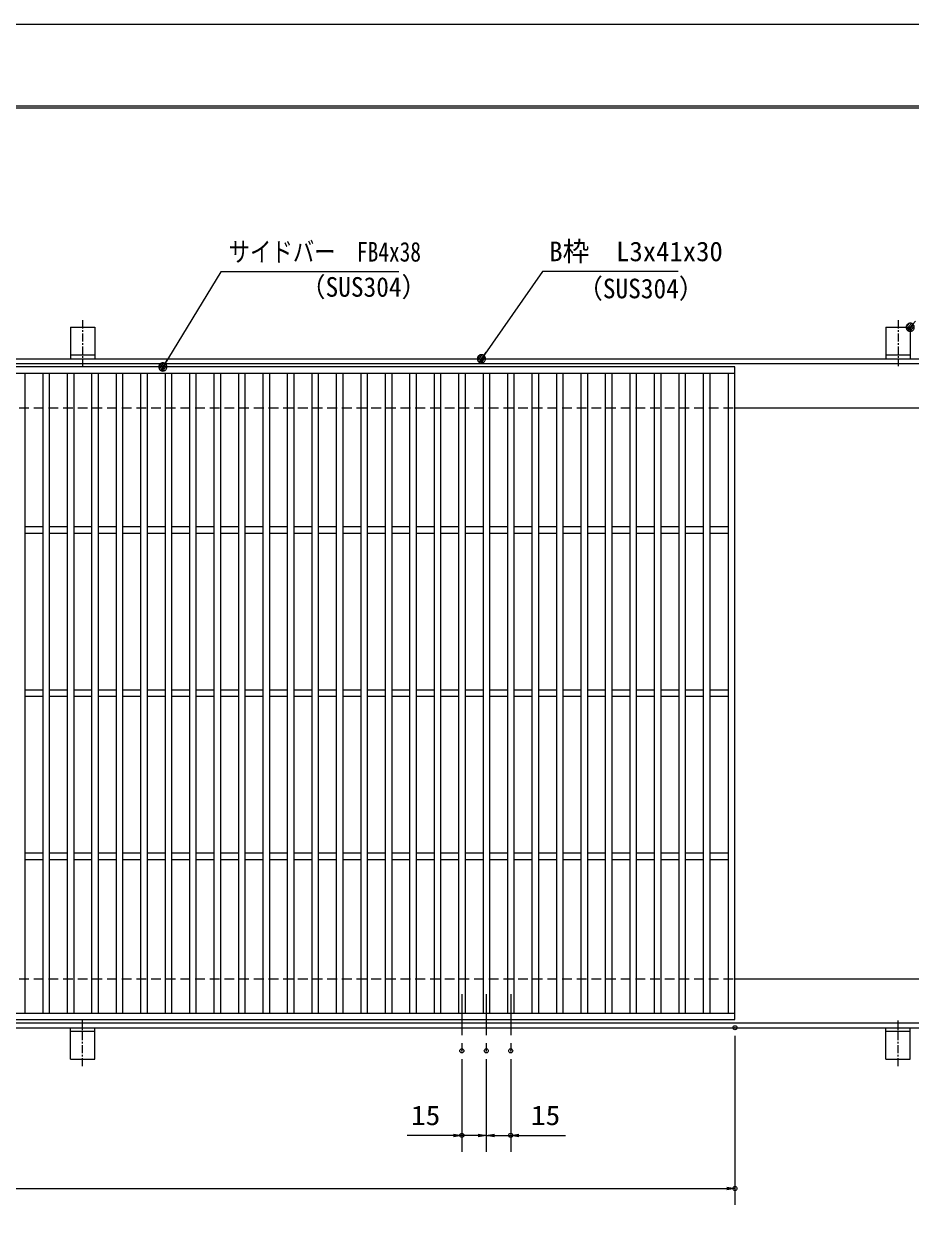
# Model space of a CAD drawing. Units: millimetres, scale not verified. Extents: x -1050 to 1050, y -742 to 742.
# Drawn here: x -231 to 312, y 0 to 742 of the extents above; entities that cross this region are included whole.
import ezdxf
from ezdxf.enums import TextEntityAlignment as Align

# ---------------------------------------------------------------- set-up
doc = ezdxf.new("R2010")
doc.units = ezdxf.units.MM
doc.header["$LTSCALE"] = 5
doc.header["$PDMODE"] = 32
doc.header["$PDSIZE"] = 2.5
doc.linetypes.add('CHAIN1', pattern=[8, 5, -1, 1, -1])
doc.linetypes.add('DASHED1', pattern=[1.8, 1.2, -0.6])
for name, color, linetype, lineweight in [('0-0_7-図\u3000枠', 4, 'Continuous', 9), ('0-1_寸法注釈', 2, 'Continuous', 9), ('0-4_0', 2, 'Continuous', 9), ('0-5_DEFPOINTS', 134, 'Continuous', 9), ('0-6_枠', 7, 'Continuous', 9), ('0-7_蓋', 5, 'Continuous', 9), ('0-8_アンカー', 7, 'Continuous', 9), ('0-9_中心線', 6, 'CHAIN1', 9), ('0-A_溝開口', 4, 'DASHED1', 9)]:
    doc.layers.add(name, color=color, linetype=linetype, lineweight=lineweight)
doc.styles.add('ＭＳ ゴシック', font='')
doc.styles.get('ＭＳ ゴシック').set_extended_font_data('MS Gothic')

# ---------------------------------------------------------------- blocks, each defined once
blk = doc.blocks.new('_OPEN')
at = {"layer": '0-4_0'}
blk.add_line((0, 0), (-5, 0), dxfattribs=at)
blk.add_lwpolyline([(-5, 0.833), (0, 0), (-5, -0.833)], dxfattribs=at)
blk = doc.blocks.new('A$C5D7C781A')
at = {"layer": '0-8_アンカー'}
for p, q in [((0, 118.78), (0, 22.26)), ((0, 118.78), (75, 118.78)), ((75, 118.78), (75, 22.26)), ((75, 33.76), (0, 33.76)), ((0, 22.26), (75, 22.26))]:
    blk.add_line(p, q, dxfattribs=at)
at = {"layer": '0-8_アンカー', "color": 6, "linetype": 'CHAIN1'}
blk.add_line((37.5, 140.11), (37.5, 0), dxfattribs=at)
blk = doc.blocks.new('_Dot')
at = {"layer": '0-4_0'}
for p, q in [((-2.5, 0), (-5, 0)), ((2.445, 0.5), (-2.445, 0.5)), ((1.997, 1.5), (-1.997, 1.5)), ((2.289, -0.995), (-2.289, -0.995)), ((1.499, -1.995), (-1.499, -1.995))]:
    blk.add_line(p, q, dxfattribs=at)
for points in [[(2.5, 0), (2.48, 0.313), (2.421, 0.622), (2.324, 0.92), (2.191, 1.204), (2.023, 1.469), (1.822, 1.711), (1.594, 1.926), (1.34, 2.111), (1.064, 2.262), (0.773, 2.378), (0.468, 2.456), (0.157, 2.495), (-0.157, 2.495), (-0.468, 2.456), (-0.773, 2.378), (-1.064, 2.262), (-1.34, 2.111), (-1.594, 1.926), (-1.822, 1.711), (-2.023, 1.469), (-2.191, 1.204), (-2.324, 0.92), (-2.421, 0.622), (-2.48, 0.313), (-2.5, 0), (0, 0)], [(-2.5, 0), (-2.48, -0.313), (-2.421, -0.622), (-2.324, -0.92), (-2.191, -1.204), (-2.023, -1.469), (-1.822, -1.711), (-1.594, -1.926), (-1.34, -2.111), (-1.064, -2.262), (-0.773, -2.378), (-0.468, -2.456), (-0.157, -2.495), (0.157, -2.495), (0.468, -2.456), (0.773, -2.378), (1.064, -2.262), (1.34, -2.111), (1.594, -1.926), (1.822, -1.711), (2.023, -1.469), (2.191, -1.204), (2.324, -0.92), (2.421, -0.622), (2.48, -0.313), (2.5, 0), (0, 0)]]:
    blk.add_lwpolyline(points, close=True, dxfattribs=at)

msp = doc.modelspace()

# ---------------------------------------------------------------- linework, layer by layer
at = {"layer": '0-0_7-図\u3000枠'}
msp.add_line((-973.75, 691.25), (998.75, 691.25), dxfattribs=at)
msp.add_lwpolyline([(-975, 692.5), (1000, 692.5), (1000, -692.5)], dxfattribs=at)
at = {"layer": '0-1_寸法注釈'}
for p, q in [((204.55, 122.475), (204.55, 18.953)), ((37.05, 108.328), (37.05, 51.522)), ((52.05, 108.328), (52.05, 51.522)), ((52.05, 108.328), (52.05, 51.522)), ((67.05, 108.328), (67.05, 51.522)), ((32.05, 61.522), (3.513, 61.522)), ((52.05, 61.522), (37.05, 61.522)), ((47.05, 61.522), (42.05, 61.522)), ((52.05, 61.522), (67.05, 61.522)), ((57.05, 61.522), (62.05, 61.522)), ((72.05, 61.522), (100.587, 61.522)), ((-785.45, 28.953), (199.55, 28.953))]:
    msp.add_line(p, q, dxfattribs=at)
for points in [[(-1.475, 590.749), (-110.699, 590.749), (-145.749, 533.322)], [(169.797, 590.968), (86.447, 590.968), (49.664, 538.288)]]:
    msp.add_lwpolyline(points, dxfattribs=at)
at = {"layer": '0-5_DEFPOINTS'}
msp.add_lwpolyline([(-1050, -742.5), (-1050, 742.5), (1050, 742.5), (1050, -742.5)], close=True, dxfattribs=at)
for p in [(204.55, 127.475), (37.05, 113.328), (52.05, 113.328), (67.05, 113.328), (37.05, 61.522), (67.05, 61.522), (204.55, 28.953)]:
    msp.add_point(p, dxfattribs=at)
at = {"layer": '0-6_枠'}
for p, q in [((-795.45, 537.475), (409.55, 537.475)), ((-792.45, 534.475), (407.714, 534.475)), ((204.55, 507.475), (409.55, 507.475)), ((204.55, 157.475), (409.55, 157.475)), ((-795.45, 127.475), (409.55, 127.475)), ((-792.45, 130.475), (411.386, 130.475))]:
    msp.add_line(p, q, dxfattribs=at)
at = {"layer": '0-7_蓋'}
for p, q in [((204.55, 532.475), (-790.45, 532.475)), ((204.55, 528.475), (-790.45, 528.475)), ((-230.95, 528.475), (-230.95, 136.475)), ((-219.95, 528.475), (-219.95, 136.475)), ((-215.95, 528.475), (-215.95, 136.475)), ((-204.95, 528.475), (-204.95, 136.475)), ((-200.95, 528.475), (-200.95, 136.475)), ((-189.95, 528.475), (-189.95, 136.475)), ((-185.95, 528.475), (-185.95, 136.475)), ((-174.95, 528.475), (-174.95, 136.475)), ((-170.95, 528.475), (-170.95, 136.475)), ((-159.95, 528.475), (-159.95, 136.475)), ((-155.95, 528.475), (-155.95, 136.475)), ((-144.95, 528.475), (-144.95, 136.475)), ((-140.95, 528.475), (-140.95, 136.475)), ((-129.95, 528.475), (-129.95, 136.475)), ((-125.95, 528.475), (-125.95, 136.475)), ((-114.95, 528.475), (-114.95, 136.475)), ((-110.95, 528.475), (-110.95, 136.475)), ((-99.95, 528.475), (-99.95, 136.475)), ((-95.95, 528.475), (-95.95, 136.475)), ((-84.95, 528.475), (-84.95, 136.475)), ((-80.95, 528.475), (-80.95, 136.475)), ((-69.95, 528.475), (-69.95, 136.475)), ((-65.95, 528.475), (-65.95, 136.475)), ((-54.95, 528.475), (-54.95, 136.475)), ((-50.95, 528.475), (-50.95, 136.475)), ((-39.95, 528.475), (-39.95, 136.475)), ((-35.95, 528.475), (-35.95, 136.475)), ((-24.95, 528.475), (-24.95, 136.475)), ((-20.95, 528.475), (-20.95, 136.475)), ((-9.95, 528.475), (-9.95, 136.475)), ((-5.95, 528.475), (-5.95, 136.475)), ((5.05, 528.475), (5.05, 136.475)), ((9.05, 528.475), (9.05, 136.475)), ((20.05, 528.475), (20.05, 136.475)), ((24.05, 528.475), (24.05, 136.475)), ((35.05, 528.475), (35.05, 136.475)), ((39.05, 528.475), (39.05, 136.475)), ((50.05, 528.475), (50.05, 136.475)), ((54.05, 528.475), (54.05, 136.475)), ((65.05, 528.475), (65.05, 136.475)), ((69.05, 528.475), (69.05, 136.475)), ((80.05, 528.475), (80.05, 136.475)), ((84.05, 528.475), (84.05, 136.475)), ((95.05, 528.475), (95.05, 136.475)), ((99.05, 528.475), (99.05, 136.475)), ((110.05, 528.475), (110.05, 136.475)), ((114.05, 528.475), (114.05, 136.475)), ((125.05, 528.475), (125.05, 136.475)), ((129.05, 528.475), (129.05, 136.475)), ((140.05, 528.475), (140.05, 136.475)), ((144.05, 528.475), (144.05, 136.475)), ((155.05, 528.475), (155.05, 136.475)), ((159.05, 528.475), (159.05, 136.475)), ((170.05, 528.475), (170.05, 136.475)), ((174.05, 528.475), (174.05, 136.475)), ((185.05, 528.475), (185.05, 136.475)), ((189.05, 528.475), (189.05, 136.475)), ((200.55, 136.475), (200.55, 528.475)), ((204.55, 132.475), (204.55, 532.475)), ((-219.95, 434.475), (-230.95, 434.475)), ((-204.95, 434.475), (-215.95, 434.475)), ((-189.95, 434.475), (-200.95, 434.475)), ((-174.95, 434.475), (-185.95, 434.475)), ((-159.95, 434.475), (-170.95, 434.475)), ((-144.95, 434.475), (-155.95, 434.475)), ((-129.95, 434.475), (-140.95, 434.475)), ((-114.95, 434.475), (-125.95, 434.475)), ((-99.95, 434.475), (-110.95, 434.475)), ((-84.95, 434.475), (-95.95, 434.475)), ((-69.95, 434.475), (-80.95, 434.475)), ((-54.95, 434.475), (-65.95, 434.475)), ((-39.95, 434.475), (-50.95, 434.475)), ((-24.95, 434.475), (-35.95, 434.475)), ((-9.95, 434.475), (-20.95, 434.475)), ((5.05, 434.475), (-5.95, 434.475)), ((20.05, 434.475), (9.05, 434.475)), ((35.05, 434.475), (24.05, 434.475)), ((50.05, 434.475), (39.05, 434.475)), ((65.05, 434.475), (54.05, 434.475)), ((80.05, 434.475), (69.05, 434.475)), ((95.05, 434.475), (84.05, 434.475)), ((110.05, 434.475), (99.05, 434.475)), ((125.05, 434.475), (114.05, 434.475)), ((140.05, 434.475), (129.05, 434.475)), ((155.05, 434.475), (144.05, 434.475)), ((170.05, 434.475), (159.05, 434.475)), ((185.05, 434.475), (174.05, 434.475)), ((200.55, 434.475), (189.05, 434.475)), ((-219.95, 430.475), (-230.95, 430.475)), ((-204.95, 430.475), (-215.95, 430.475)), ((-189.95, 430.475), (-200.95, 430.475)), ((-174.95, 430.475), (-185.95, 430.475)), ((-159.95, 430.475), (-170.95, 430.475)), ((-144.95, 430.475), (-155.95, 430.475)), ((-129.95, 430.475), (-140.95, 430.475)), ((-114.95, 430.475), (-125.95, 430.475)), ((-99.95, 430.475), (-110.95, 430.475)), ((-84.95, 430.475), (-95.95, 430.475)), ((-69.95, 430.475), (-80.95, 430.475)), ((-54.95, 430.475), (-65.95, 430.475)), ((-39.95, 430.475), (-50.95, 430.475)), ((-24.95, 430.475), (-35.95, 430.475)), ((-9.95, 430.475), (-20.95, 430.475)), ((5.05, 430.475), (-5.95, 430.475)), ((20.05, 430.475), (9.05, 430.475)), ((35.05, 430.475), (24.05, 430.475)), ((50.05, 430.475), (39.05, 430.475)), ((65.05, 430.475), (54.05, 430.475)), ((80.05, 430.475), (69.05, 430.475)), ((95.05, 430.475), (84.05, 430.475)), ((110.05, 430.475), (99.05, 430.475)), ((125.05, 430.475), (114.05, 430.475)), ((140.05, 430.475), (129.05, 430.475)), ((155.05, 430.475), (144.05, 430.475)), ((170.05, 430.475), (159.05, 430.475)), ((185.05, 430.475), (174.05, 430.475)), ((200.55, 430.475), (189.05, 430.475)), ((-219.95, 334.475), (-230.95, 334.475)), ((-204.95, 334.475), (-215.95, 334.475)), ((-189.95, 334.475), (-200.95, 334.475)), ((-174.95, 334.475), (-185.95, 334.475)), ((-159.95, 334.475), (-170.95, 334.475)), ((-144.95, 334.475), (-155.95, 334.475)), ((-129.95, 334.475), (-140.95, 334.475)), ((-114.95, 334.475), (-125.95, 334.475)), ((-99.95, 334.475), (-110.95, 334.475)), ((-84.95, 334.475), (-95.95, 334.475)), ((-69.95, 334.475), (-80.95, 334.475)), ((-54.95, 334.475), (-65.95, 334.475)), ((-39.95, 334.475), (-50.95, 334.475)), ((-24.95, 334.475), (-35.95, 334.475)), ((-9.95, 334.475), (-20.95, 334.475)), ((5.05, 334.475), (-5.95, 334.475)), ((20.05, 334.475), (9.05, 334.475)), ((35.05, 334.475), (24.05, 334.475)), ((50.05, 334.475), (39.05, 334.475)), ((65.05, 334.475), (54.05, 334.475)), ((80.05, 334.475), (69.05, 334.475)), ((95.05, 334.475), (84.05, 334.475)), ((110.05, 334.475), (99.05, 334.475)), ((125.05, 334.475), (114.05, 334.475)), ((140.05, 334.475), (129.05, 334.475)), ((155.05, 334.475), (144.05, 334.475)), ((170.05, 334.475), (159.05, 334.475)), ((185.05, 334.475), (174.05, 334.475)), ((200.55, 334.475), (189.05, 334.475)), ((-219.95, 330.475), (-230.95, 330.475)), ((-204.95, 330.475), (-215.95, 330.475)), ((-189.95, 330.475), (-200.95, 330.475)), ((-174.95, 330.475), (-185.95, 330.475)), ((-159.95, 330.475), (-170.95, 330.475)), ((-144.95, 330.475), (-155.95, 330.475)), ((-129.95, 330.475), (-140.95, 330.475)), ((-114.95, 330.475), (-125.95, 330.475)), ((-99.95, 330.475), (-110.95, 330.475)), ((-84.95, 330.475), (-95.95, 330.475)), ((-69.95, 330.475), (-80.95, 330.475)), ((-54.95, 330.475), (-65.95, 330.475)), ((-39.95, 330.475), (-50.95, 330.475)), ((-24.95, 330.475), (-35.95, 330.475)), ((-9.95, 330.475), (-20.95, 330.475)), ((5.05, 330.475), (-5.95, 330.475)), ((20.05, 330.475), (9.05, 330.475)), ((35.05, 330.475), (24.05, 330.475)), ((50.05, 330.475), (39.05, 330.475)), ((65.05, 330.475), (54.05, 330.475)), ((80.05, 330.475), (69.05, 330.475)), ((95.05, 330.475), (84.05, 330.475)), ((110.05, 330.475), (99.05, 330.475)), ((125.05, 330.475), (114.05, 330.475)), ((140.05, 330.475), (129.05, 330.475)), ((155.05, 330.475), (144.05, 330.475)), ((170.05, 330.475), (159.05, 330.475)), ((185.05, 330.475), (174.05, 330.475)), ((200.55, 330.475), (189.05, 330.475)), ((-219.95, 234.475), (-230.95, 234.475)), ((-219.95, 230.475), (-230.95, 230.475)), ((-204.95, 234.475), (-215.95, 234.475)), ((-204.95, 230.475), (-215.95, 230.475)), ((-189.95, 234.475), (-200.95, 234.475)), ((-189.95, 230.475), (-200.95, 230.475)), ((-174.95, 234.475), (-185.95, 234.475)), ((-174.95, 230.475), (-185.95, 230.475)), ((-159.95, 234.475), (-170.95, 234.475)), ((-159.95, 230.475), (-170.95, 230.475)), ((-144.95, 234.475), (-155.95, 234.475)), ((-144.95, 230.475), (-155.95, 230.475)), ((-129.95, 234.475), (-140.95, 234.475)), ((-129.95, 230.475), (-140.95, 230.475)), ((-114.95, 234.475), (-125.95, 234.475)), ((-114.95, 230.475), (-125.95, 230.475)), ((-99.95, 234.475), (-110.95, 234.475)), ((-99.95, 230.475), (-110.95, 230.475)), ((-84.95, 234.475), (-95.95, 234.475)), ((-84.95, 230.475), (-95.95, 230.475)), ((-69.95, 234.475), (-80.95, 234.475)), ((-69.95, 230.475), (-80.95, 230.475)), ((-54.95, 234.475), (-65.95, 234.475)), ((-54.95, 230.475), (-65.95, 230.475)), ((-39.95, 234.475), (-50.95, 234.475)), ((-39.95, 230.475), (-50.95, 230.475)), ((-24.95, 234.475), (-35.95, 234.475)), ((-24.95, 230.475), (-35.95, 230.475)), ((-9.95, 234.475), (-20.95, 234.475)), ((-9.95, 230.475), (-20.95, 230.475)), ((5.05, 234.475), (-5.95, 234.475)), ((5.05, 230.475), (-5.95, 230.475)), ((20.05, 234.475), (9.05, 234.475)), ((20.05, 230.475), (9.05, 230.475)), ((35.05, 234.475), (24.05, 234.475)), ((35.05, 230.475), (24.05, 230.475)), ((50.05, 234.475), (39.05, 234.475)), ((50.05, 230.475), (39.05, 230.475)), ((65.05, 234.475), (54.05, 234.475)), ((65.05, 230.475), (54.05, 230.475)), ((80.05, 234.475), (69.05, 234.475)), ((80.05, 230.475), (69.05, 230.475)), ((95.05, 234.475), (84.05, 234.475)), ((95.05, 230.475), (84.05, 230.475)), ((110.05, 234.475), (99.05, 234.475)), ((110.05, 230.475), (99.05, 230.475)), ((125.05, 234.475), (114.05, 234.475)), ((125.05, 230.475), (114.05, 230.475)), ((140.05, 234.475), (129.05, 234.475)), ((140.05, 230.475), (129.05, 230.475)), ((155.05, 234.475), (144.05, 234.475)), ((155.05, 230.475), (144.05, 230.475)), ((170.05, 234.475), (159.05, 234.475)), ((170.05, 230.475), (159.05, 230.475)), ((185.05, 234.475), (174.05, 234.475)), ((185.05, 230.475), (174.05, 230.475)), ((200.55, 234.475), (189.05, 234.475)), ((200.55, 230.475), (189.05, 230.475)), ((-790.45, 136.475), (204.55, 136.475)), ((-790.45, 132.475), (204.55, 132.475))]:
    msp.add_line(p, q, dxfattribs=at)
at = {"layer": '0-9_中心線'}
for p, q in [((37.05, 147.969), (37.05, 113.328)), ((52.05, 147.969), (52.05, 113.328)), ((67.05, 147.969), (67.05, 113.328))]:
    msp.add_line(p, q, dxfattribs=at)
at = {"layer": '0-A_溝開口'}
for p, q in [((-765.45, 507.475), (204.55, 507.475)), ((-765.45, 157.475), (204.55, 157.475))]:
    msp.add_line(p, q, dxfattribs=at)

# ---------------------------------------------------------------- block references
at = {"layer": '0-1_寸法注釈'}
for name, p, rotation in [('_Dot', (312.05, 556.779), 229.33113), ('_Dot', (49.081, 537.475), 234.35189), ('_Dot', (-146.281, 532.475), 237.88131), ('_OPEN', (52.05, 61.522), 180), ('_OPEN', (67.05, 61.522), 180)]:
    msp.add_blockref(name, p, dxfattribs=dict(at, rotation=rotation))
for p in [(37.05, 61.522), (52.05, 61.522), (204.55, 28.953)]:
    msp.add_blockref('_OPEN', p, dxfattribs=at)
at = {"layer": '0-8_アンカー', "xscale": 0.2, "yscale": 0.2}
for p in [(-202.95, 533.023), (297.05, 533.023)]:
    msp.add_blockref('A$C5D7C781A', p, dxfattribs=at)
at = {"layer": '0-8_アンカー', "xscale": -0.2, "yscale": 0.2, "rotation": 180}
for p in [(-202.95, 131.927), (297.05, 131.927)]:
    msp.add_blockref('A$C5D7C781A', p, dxfattribs=at)

# ---------------------------------------------------------------- texts
at = {"layer": '0-1_寸法注釈', "color": 7, "style": 'ＭＳ ゴシック'}
for s, width, p in [('サイドバー\u3000FB4x38', 0.8, (-105.921, 593.436)), ('（SUS304）', 0.95, (-62.079, 571.881)), ('（SUS304）', 0.95, (107.958, 570.919)), ('15', 1.1, (5.893, 64.209)), ('15', 1.1, (79.43, 64.209))]:
    msp.add_text(s, height=12.02, dxfattribs=dict(at, width=width)).set_placement(p, align=Align.BOTTOM_LEFT)
msp.add_text('B枠\u3000L3x41x30', height=12.02, dxfattribs=at).set_placement((90.7, 593.655), align=Align.BOTTOM_LEFT)

doc.saveas('drawing.dxf')
